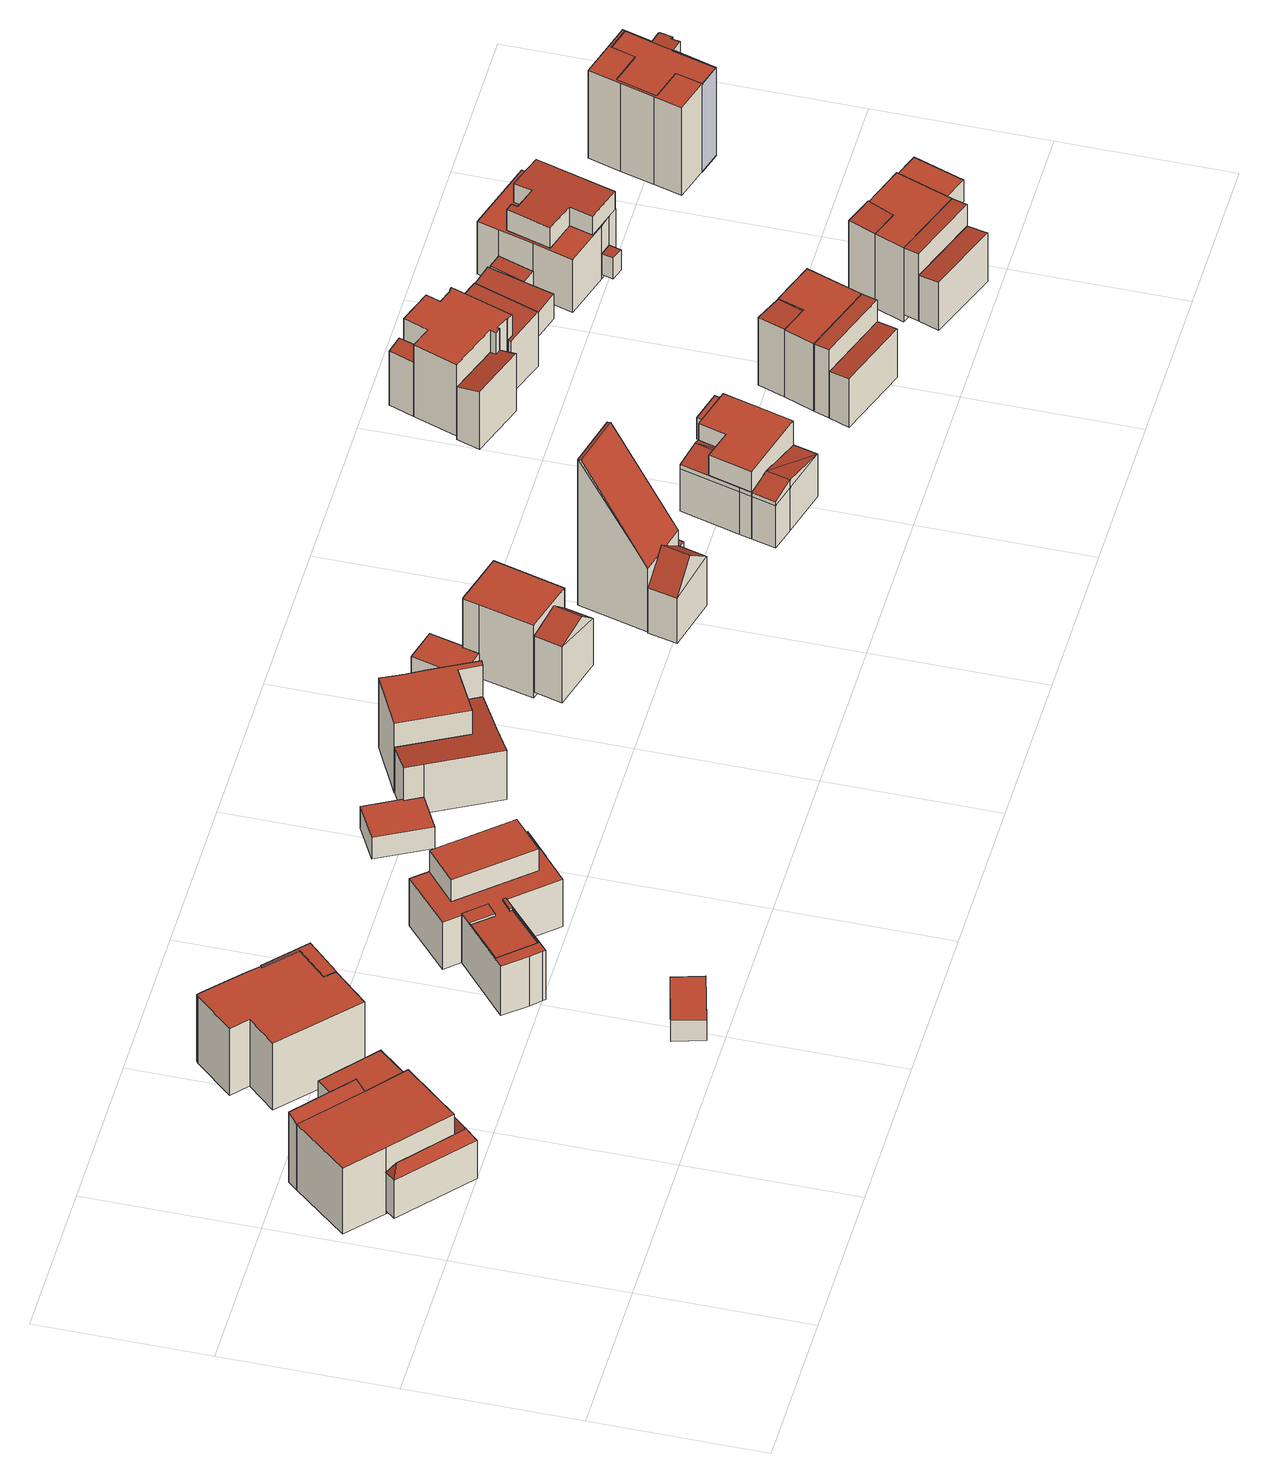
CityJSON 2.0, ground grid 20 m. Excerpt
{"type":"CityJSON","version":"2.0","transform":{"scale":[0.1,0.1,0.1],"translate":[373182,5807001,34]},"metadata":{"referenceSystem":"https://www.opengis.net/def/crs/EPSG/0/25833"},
"CityObjects":{
"building1":{"type":"Building","attributes":{"Gemeindeschluessel":"11000006","Geometrietyp2DReferenz":"3000","function":"31001_1010"},"address":[{"country":"Germany","locality":"Berlin","dependentLocality":"Steglitz-Zehlendorf","thoroughfareName":"Via Tilia"}],"children":["building1-1","building1-2","building1-3"]},
"building1-1":{"type":"BuildingPart","attributes":{"roofType":"1000","measuredHeight":9.52},"parents":["building1"],"geometry":[{"type":"Solid","lod":"2","boundaries":[[[[0,1,2,3,4,5]],[[6,7,1,0]],[[8,9,10,11]],[[12,13,14,15,9,8]],[[8,11,6,0,5,16,12]],[[2,1,7,10,9,15,17]],[[17,18,3,2]],[[19,16,5,4]],[[3,18,19,4]],[[7,6,11,10]],[[15,14,18,17]],[[13,12,16,19]],[[18,14,13,19]]]],"semantics":{"surfaces":[{"type":"WallSurface"},{"type":"RoofSurface"},{"type":"GroundSurface"},{"type":"ClosureSurface"}],"values":[[0,0,0,0,1,2,0,0,3,3,0,0,3]]}}]},
"building1-2":{"type":"BuildingPart","attributes":{"roofType":"2100","measuredHeight":10.19},"parents":["building1"],"geometry":[{"type":"Solid","lod":"2","boundaries":[[[[20,21,7,6]],[[22,23,21,20]],[[24,25,23,22]],[[26,27,25,24]],[[11,10,27,26]],[[26,24,22,20,6,11]],[[21,23,25,27,10,7]],[[7,10,11,6]]]],"semantics":{"surfaces":[{"type":"WallSurface"},{"type":"RoofSurface"},{"type":"GroundSurface"},{"type":"ClosureSurface"}],"values":[[0,0,0,0,0,1,2,3]]}}]},
"building1-3":{"type":"BuildingPart","attributes":{"roofType":"5000","measuredHeight":7.18},"parents":["building1"],"geometry":[{"type":"Solid","lod":"2","boundaries":[[[[28,29,30,31]],[[4,3,29,28]],[[32,33,14,13]],[[34,35,13,19,36]],[[36,19,4,37]],[[4,28,37]],[[36,37,28,31,34]],[[34,31,32,35]],[[32,13,35]],[[30,29,3,18,14,33]],[[31,30,33,32]],[[3,4,19,18]],[[18,19,13,14]]]],"semantics":{"surfaces":[{"type":"WallSurface"},{"type":"RoofSurface"},{"type":"GroundSurface"},{"type":"ClosureSurface"}],"values":[[0,0,0,1,1,1,1,1,1,2,0,3,3]]}}]},
"building2":{"type":"Building","attributes":{"Gemeindeschluessel":"11000006","Geometrietyp2DReferenz":"3000","function":"31001_2463","roofType":"1000","measuredHeight":3.15},"address":[{"country":"Germany","locality":"Berlin","dependentLocality":"Steglitz-Zehlendorf"}],"geometry":[{"type":"Solid","lod":"2","boundaries":[[[[38,39,40,41]],[[42,43,39,38]],[[44,45,43,42]],[[46,47,45,44]],[[41,40,47,46]],[[44,42,38,41,46]],[[39,43,45,47,40]]]],"semantics":{"surfaces":[{"type":"WallSurface"},{"type":"RoofSurface"},{"type":"GroundSurface"}],"values":[[0,0,0,0,0,1,2]]}}]},
"building3":{"type":"Building","attributes":{"Gemeindeschluessel":"11000006","Geometrietyp2DReferenz":"3000","function":"31001_1010"},"address":[{"country":"Germany","locality":"Berlin","dependentLocality":"Steglitz-Zehlendorf","thoroughfareName":"Via Tilia"}],"children":["building3-1","building3-2"]},
"building3-1":{"type":"BuildingPart","attributes":{"roofType":"1000","measuredHeight":9.61},"parents":["building3"],"geometry":[{"type":"Solid","lod":"2","boundaries":[[[[48,49,50,51]],[[52,53,49,48]],[[54,55,53,52]],[[56,57,55,54]],[[58,59,57,56]],[[60,61,59,58]],[[62,63,64,61,60]],[[65,66,67,68,69]],[[51,50,66,65]],[[69,70,71,72,62,60,58,56,54,52,48,51,65]],[[49,53,55,57,59,61,64,73,74,75,67,66,50]],[[64,63,76,73]],[[63,62,72,76]],[[73,76,77,74]],[[76,72,71,77]],[[74,77,78,75]],[[77,71,70,78]],[[75,78,68,67]],[[78,70,69,68]]]],"semantics":{"surfaces":[{"type":"WallSurface"},{"type":"RoofSurface"},{"type":"GroundSurface"},{"type":"ClosureSurface"}],"values":[[0,0,0,0,0,0,0,0,0,1,2,0,3,0,3,0,3,0,3]]}}]},
"building3-2":{"type":"BuildingPart","attributes":{"roofType":"1000","measuredHeight":7.97},"parents":["building3"],"geometry":[{"type":"Solid","lod":"2","boundaries":[[[[79,80,63,62,81]],[[82,69,68,80,79]],[[83,82,79,81,84,85]],[[63,80,68,78,77,76]],[[72,84,81,62]],[[63,76,72,62]],[[69,82,83,70]],[[78,68,69,70]],[[70,83,85,71]],[[77,78,70,71]],[[71,85,84,72]],[[76,77,71,72]]]],"semantics":{"surfaces":[{"type":"WallSurface"},{"type":"RoofSurface"},{"type":"GroundSurface"},{"type":"ClosureSurface"}],"values":[[0,0,1,2,0,3,0,3,0,3,0,3]]}}]},
"building4":{"type":"Building","attributes":{"Gemeindeschluessel":"11000006","Geometrietyp2DReferenz":"3000","function":"31001_2463","roofType":"1000","measuredHeight":2.95},"address":[{"country":"Germany","locality":"Berlin","dependentLocality":"Steglitz-Zehlendorf"}],"geometry":[{"type":"Solid","lod":"2","boundaries":[[[[86,87,88,89]],[[90,91,87,86]],[[92,93,91,90]],[[89,88,93,92]],[[90,86,89,92]],[[87,91,93,88]]]],"semantics":{"surfaces":[{"type":"WallSurface"},{"type":"RoofSurface"},{"type":"GroundSurface"}],"values":[[0,0,0,0,1,2]]}}]},
"building5":{"type":"Building","attributes":{"Gemeindeschluessel":"11000006","Geometrietyp2DReferenz":"3000","function":"31001_1010"},"address":[{"country":"Germany","locality":"Berlin","dependentLocality":"Steglitz-Zehlendorf","thoroughfareName":"Via Tilia"}],"children":["building5-1","building5-2","building5-3"]},
"building5-1":{"type":"BuildingPart","attributes":{"roofType":"1000","measuredHeight":9.86},"parents":["building5"],"geometry":[{"type":"Solid","lod":"2","boundaries":[[[[94,95,96,97]],[[98,99,100,101]],[[102,96,95,103]],[[102,103,98,101]],[[103,95,94,104]],[[103,104,99,98]],[[104,94,97,105]],[[104,105,100,99]],[[105,97,96,102]],[[105,102,101,100]]]],"semantics":{"surfaces":[{"type":"RoofSurface"},{"type":"GroundSurface"},{"type":"WallSurface"},{"type":"ClosureSurface"}],"values":[[0,1,2,3,2,3,2,3,2,3]]}}]},
"building5-2":{"type":"BuildingPart","attributes":{"roofType":"1000","measuredHeight":7.09},"parents":["building5"],"geometry":[{"type":"Solid","lod":"2","boundaries":[[[[106,107,108,109,110]],[[111,112,113,114,115]],[[116,117,112,111]],[[118,119,117,116]],[[110,109,119,118]],[[116,111,115,120,121,122,123,124,125,126,127,106,110,118]],[[108,128,129,130,131,132,133,134,135,113,112,117,119,109]],[[107,106,127,136]],[[128,108,107,136]],[[136,127,126,137]],[[129,128,136,137]],[[137,126,125,138]],[[130,129,137,138]],[[138,125,124,139]],[[131,130,138,139]],[[139,124,123,140]],[[132,131,139,140]],[[140,123,122,141]],[[133,132,140,141]],[[141,122,121,142]],[[134,133,141,142]],[[142,121,120,143]],[[135,134,142,143]],[[143,120,115,114]],[[113,135,143,114]]]],"semantics":{"surfaces":[{"type":"WallSurface"},{"type":"RoofSurface"},{"type":"GroundSurface"},{"type":"ClosureSurface"}],"values":[[0,0,0,0,0,1,2,0,3,0,3,0,3,0,3,0,3,0,3,0,3,0,3,0,3]]}}]},
"building5-3":{"type":"BuildingPart","attributes":{"roofType":"1000","measuredHeight":6.76},"parents":["building5"],"geometry":[{"type":"Solid","lod":"2","boundaries":[[[[114,113,144,145]],[[146,147,108,107]],[[148,149,147,146]],[[150,151,149,148]],[[152,153,151,150]],[[154,155,153,152]],[[156,157,155,154]],[[145,144,157,156]],[[154,152,150,148,146,107,136,137,138,139,140,141,142,143,114,145,156],[102,103,104,105]],[[113,135,134,133,132,131,130,129,128,108,147,149,151,153,155,157,144],[99,98,101,100]],[[113,114,143,135]],[[135,143,142,134]],[[134,142,141,133]],[[140,132,133,141]],[[132,140,139,131]],[[131,139,138,130]],[[130,138,137,129]],[[129,137,136,128]],[[128,136,107,108]],[[100,105,104,99]],[[99,104,103,98]],[[98,103,102,101]],[[101,102,105,100]]]],"semantics":{"surfaces":[{"type":"WallSurface"},{"type":"RoofSurface"},{"type":"GroundSurface"},{"type":"ClosureSurface"}],"values":[[0,0,0,0,0,0,0,0,1,2,3,3,3,3,3,3,3,3,3,3,3,3,3]]}}]},
"building6":{"type":"Building","attributes":{"Gemeindeschluessel":"11000006","Geometrietyp2DReferenz":"3000","function":"51009_1610","roofType":"1000","measuredHeight":2.99},"address":[{"country":"Germany","locality":"Berlin","dependentLocality":"Steglitz-Zehlendorf"}],"geometry":[{"type":"Solid","lod":"2","boundaries":[[[[158,159,160,161]],[[162,163,159,158]],[[164,165,163,162]],[[161,160,165,164]],[[162,158,161,164]],[[159,163,165,160]]]],"semantics":{"surfaces":[{"type":"WallSurface"},{"type":"RoofSurface"},{"type":"GroundSurface"}],"values":[[0,0,0,0,1,2]]}}]},
"building7":{"type":"Building","attributes":{"Gemeindeschluessel":"11000006","Geometrietyp2DReferenz":"3000","function":"31001_2463","roofType":"1000","measuredHeight":3.07},"address":[{"country":"Germany","locality":"Berlin","dependentLocality":"Steglitz-Zehlendorf"}],"geometry":[{"type":"Solid","lod":"2","boundaries":[[[[166,167,153,168]],[[169,170,167,166]],[[171,172,170,169]],[[173,174,172,171]],[[175,157,174,173]],[[176,155,157,175]],[[168,153,155,176]],[[175,173,171,169,166,168,176]],[[167,170,172,174,157,155,153]]]],"semantics":{"surfaces":[{"type":"WallSurface"},{"type":"RoofSurface"},{"type":"GroundSurface"}],"values":[[0,0,0,0,0,0,0,1,2]]}}]},
"building8":{"type":"Building","attributes":{"Gemeindeschluessel":"11000006","Geometrietyp2DReferenz":"3000","function":"31001_2463","roofType":"1000","measuredHeight":3.03},"address":[{"country":"Germany","locality":"Berlin","dependentLocality":"Steglitz-Zehlendorf"}],"geometry":[{"type":"Solid","lod":"2","boundaries":[[[[177,178,179,180]],[[181,182,178,177]],[[183,184,182,181]],[[185,186,184,183]],[[187,188,186,185]],[[180,179,188,187]],[[185,183,181,177,180,187]],[[178,182,184,186,188,179]]]],"semantics":{"surfaces":[{"type":"WallSurface"},{"type":"RoofSurface"},{"type":"GroundSurface"}],"values":[[0,0,0,0,0,0,1,2]]}}]},
"building9":{"type":"Building","attributes":{"Gemeindeschluessel":"11000006","Geometrietyp2DReferenz":"3000","function":"31001_1010"},"address":[{"country":"Germany","locality":"Berlin","dependentLocality":"Steglitz-Zehlendorf","thoroughfareName":"Via Tilia"}],"children":["building9-1","building9-2"]},
"building9-1":{"type":"BuildingPart","attributes":{"roofType":"1000","measuredHeight":9.98},"parents":["building9"],"geometry":[{"type":"Solid","lod":"2","boundaries":[[[[189,190,191,192,193,194]],[[195,196,190,189]],[[197,198,196,195]],[[199,200,198,197]],[[201,202,203,204,200,199]],[[201,199,197,195,189,194,205,206]],[[191,190,196,198,200,204,207,208]],[[208,209,192,191]],[[210,205,194,193]],[[192,209,210,193]],[[204,203,211,207]],[[202,201,206,212]],[[211,203,202,212]],[[207,211,209,208]],[[212,206,205,210]],[[209,211,212,210]]]],"semantics":{"surfaces":[{"type":"WallSurface"},{"type":"RoofSurface"},{"type":"GroundSurface"},{"type":"ClosureSurface"}],"values":[[0,0,0,0,0,1,2,0,0,3,0,0,3,0,0,3]]}}]},
"building9-2":{"type":"BuildingPart","attributes":{"roofType":"2100","measuredHeight":7.14},"parents":["building9"],"geometry":[{"type":"Solid","lod":"2","boundaries":[[[[213,214,215,216]],[[217,218,214,213]],[[193,192,218,217]],[[219,220,203,202]],[[221,222,220,219]],[[216,215,222,221]],[[219,202,212,210,193,217,213,216,221]],[[214,218,192,209,211,203,220,222,215]],[[192,193,210,209]],[[211,209,210,212]],[[203,211,212,202]]]],"semantics":{"surfaces":[{"type":"WallSurface"},{"type":"RoofSurface"},{"type":"GroundSurface"},{"type":"ClosureSurface"}],"values":[[0,0,0,0,0,0,1,2,3,3,3]]}}]},
"building10":{"type":"Building","attributes":{"Gemeindeschluessel":"11000006","Geometrietyp2DReferenz":"3000","function":"51009_1610","roofType":"2100","measuredHeight":3.38},"address":[{"country":"Germany","locality":"Berlin","dependentLocality":"Steglitz-Zehlendorf"}],"geometry":[{"type":"Solid","lod":"2","boundaries":[[[[223,224,225,226]],[[227,228,224,223]],[[229,230,228,227]],[[226,225,230,229]],[[227,223,226,229]],[[224,228,230,225]]]],"semantics":{"surfaces":[{"type":"WallSurface"},{"type":"RoofSurface"},{"type":"GroundSurface"}],"values":[[0,0,0,0,1,2]]}}]},
"building11":{"type":"Building","attributes":{"Gemeindeschluessel":"11000006","Geometrietyp2DReferenz":"3000","function":"31001_2463","roofType":"1000","measuredHeight":3.52},"address":[{"country":"Germany","locality":"Berlin","dependentLocality":"Steglitz-Zehlendorf"}],"geometry":[{"type":"Solid","lod":"2","boundaries":[[[[231,232,233,234]],[[235,236,232,231]],[[237,238,236,235]],[[239,240,238,237]],[[241,242,240,239]],[[234,233,242,241]],[[239,237,235,231,234,241]],[[232,236,238,240,242,233]]]],"semantics":{"surfaces":[{"type":"WallSurface"},{"type":"RoofSurface"},{"type":"GroundSurface"}],"values":[[0,0,0,0,0,0,1,2]]}}]},
"building12":{"type":"Building","attributes":{"Gemeindeschluessel":"11000006","Geometrietyp2DReferenz":"3000","function":"31001_1010"},"address":[{"country":"Germany","locality":"Berlin","dependentLocality":"Steglitz-Zehlendorf","thoroughfareName":"Via Tilia"}],"children":["building12-1","building12-2"]},
"building12-1":{"type":"BuildingPart","attributes":{"roofType":"1000","measuredHeight":10.49},"parents":["building12"],"geometry":[{"type":"Solid","lod":"2","boundaries":[[[[243,233,244,245,246,247]],[[248,242,233,243]],[[249,240,242,248]],[[250,251,240,249]],[[252,253,254,255,251,250]],[[250,249,248,243,247,252]],[[233,242,240,251,255,244]],[[255,254,245,244]],[[256,253,252,247,246]],[[245,254,253,246]],[[253,256,246]]]],"semantics":{"surfaces":[{"type":"WallSurface"},{"type":"RoofSurface"},{"type":"GroundSurface"},{"type":"ClosureSurface"}],"values":[[0,0,0,0,0,1,2,0,0,3,3]]}}]},
"building12-2":{"type":"BuildingPart","attributes":{"roofType":"3100","measuredHeight":8.94},"parents":["building12"],"geometry":[{"type":"Solid","lod":"2","boundaries":[[[[246,245,257,258]],[[259,260,254,253]],[[258,257,260,259]],[[259,261,258]],[[258,261,256,246]],[[253,256,261,259]],[[245,254,260,257]],[[254,245,246,253]],[[246,256,253]]]],"semantics":{"surfaces":[{"type":"WallSurface"},{"type":"RoofSurface"},{"type":"GroundSurface"},{"type":"ClosureSurface"}],"values":[[0,0,0,0,1,1,2,3,3]]}}]},
"building13":{"type":"Building","attributes":{"Gemeindeschluessel":"11000006","Geometrietyp2DReferenz":"3000","function":"31001_1010"},"address":[{"country":"Germany","locality":"Berlin","dependentLocality":"Steglitz-Zehlendorf","thoroughfareName":"Via Tilia"}],"children":["building13-1","building13-2"]},
"building13-1":{"type":"BuildingPart","attributes":{"roofType":"3100","measuredHeight":21.13},"parents":["building13"],"geometry":[{"type":"Solid","lod":"2","boundaries":[[[[262,263,264,265,266]],[[267,268,263,262]],[[269,270,271,268,267]],[[266,272,262]],[[267,273,269]],[[274,275,269,273,272,266]],[[262,272,273,267]],[[264,263,268,271]],[[274,266,265]],[[270,269,275]],[[264,271,270,265]],[[270,275,274,265]]]],"semantics":{"surfaces":[{"type":"WallSurface"},{"type":"RoofSurface"},{"type":"GroundSurface"},{"type":"ClosureSurface"}],"values":[[0,0,0,0,0,1,1,2,0,0,3,3]]}}]},
"building13-2":{"type":"BuildingPart","attributes":{"roofType":"3100","measuredHeight":10.33},"parents":["building13"],"geometry":[{"type":"Solid","lod":"2","boundaries":[[[[265,264,276,277,278]],[[279,280,281,271,270]],[[278,277,280,279]],[[279,282,278]],[[278,282,283,274,265]],[[270,275,283,282,279]],[[276,281,280,277]],[[276,264,271,281]],[[265,270,271,264]],[[283,275,274]],[[274,275,270,265]]]],"semantics":{"surfaces":[{"type":"WallSurface"},{"type":"RoofSurface"},{"type":"GroundSurface"},{"type":"ClosureSurface"}],"values":[[0,0,0,0,1,1,2,0,3,0,3]]}}]},
"building14":{"type":"Building","attributes":{"Gemeindeschluessel":"11000006","Geometrietyp2DReferenz":"3000","function":"31001_2463","roofType":"1000","measuredHeight":2.96},"address":[{"country":"Germany","locality":"Berlin","dependentLocality":"Steglitz-Zehlendorf"}],"geometry":[{"type":"Solid","lod":"2","boundaries":[[[[284,285,286,287]],[[288,289,285,284]],[[290,291,289,288]],[[287,286,291,290]],[[288,284,287,290]],[[285,289,291,286]]]],"semantics":{"surfaces":[{"type":"WallSurface"},{"type":"RoofSurface"},{"type":"GroundSurface"}],"values":[[0,0,0,0,1,2]]}}]},
"building15":{"type":"Building","attributes":{"Gemeindeschluessel":"11000006","Geometrietyp2DReferenz":"3000","function":"31001_1010"},"address":[{"country":"Germany","locality":"Berlin","dependentLocality":"Steglitz-Zehlendorf","thoroughfareName":"Via Tilia"}],"children":["building15-1","building15-2"]},
"building15-1":{"type":"BuildingPart","attributes":{"roofType":"1000","measuredHeight":9.63},"parents":["building15"],"geometry":[{"type":"Solid","lod":"2","boundaries":[[[[292,293,294,295,296,297]],[[298,299,300,301,302,303,304]],[[305,296,295,306]],[[298,304,307,308]],[[307,305,306,308]],[[309,306,295,294,310]],[[299,298,308,311]],[[308,306,309,310,311]],[[310,294,293,312]],[[300,299,311,313]],[[311,310,312,313]],[[312,293,292,314]],[[301,300,313,314]],[[313,312,314]],[[314,292,297,315]],[[302,301,314,315]],[[316,315,297,296,305]],[[304,303,317,307]],[[302,315,317,303]],[[315,316,317]],[[317,316,305,307]]]],"semantics":{"surfaces":[{"type":"RoofSurface"},{"type":"GroundSurface"},{"type":"WallSurface"},{"type":"ClosureSurface"}],"values":[[0,1,2,3,3,2,3,3,2,3,3,2,3,3,2,3,2,3,3,3,3]]}}]},
"building15-2":{"type":"BuildingPart","attributes":{"roofType":"5000","measuredHeight":7.31},"parents":["building15"],"geometry":[{"type":"Solid","lod":"2","boundaries":[[[[318,319,320,321]],[[322,323,319,318]],[[324,325,323,322]],[[326,327,325,324]],[[328,329,327,326]],[[330,331,329,328]],[[332,333,331,330]],[[334,335,333,332]],[[321,320,335,334]],[[336,337,338,339,316,305,306,309,340]],[[312,314,324]],[[324,340,312]],[[312,340,310]],[[309,310,340]],[[326,324,314]],[[328,326,314]],[[330,328,314]],[[330,314,315]],[[332,330,315]],[[315,316,332]],[[339,332,316]],[[339,334,332]],[[339,338,321,334]],[[338,337,318,321]],[[337,336,322,318]],[[336,340,324,322]],[[319,323,325,327,329,331,333,335,320],[300,299,298,304,303,302,301]],[[301,314,313,300]],[[300,313,311,299]],[[299,311,308,298]],[[298,308,307,304]],[[304,307,317,303]],[[317,315,302,303]],[[302,315,314,301]],[[317,316,315]],[[310,309,306,308,311]],[[312,310,311,313]],[[312,313,314]],[[306,305,307,308]],[[305,316,317,307]]]],"semantics":{"surfaces":[{"type":"WallSurface"},{"type":"RoofSurface"},{"type":"GroundSurface"},{"type":"ClosureSurface"}],"values":[[0,0,0,0,0,0,0,0,0,1,1,1,1,1,1,1,1,1,1,1,1,0,0,0,0,0,2,3,3,3,3,3,3,3,3,3,3,3,3,3]]}}]},
"building16":{"type":"Building","attributes":{"Gemeindeschluessel":"11000006","Geometrietyp2DReferenz":"3000","function":"51009_1610","roofType":"2100","measuredHeight":3.09},"address":[{"country":"Germany","locality":"Berlin","dependentLocality":"Steglitz-Zehlendorf"}],"geometry":[{"type":"Solid","lod":"2","boundaries":[[[[341,342,327,343]],[[344,345,342,341]],[[346,329,345,344]],[[343,327,329,346]],[[344,341,343,346]],[[342,345,329,327]]]],"semantics":{"surfaces":[{"type":"WallSurface"},{"type":"RoofSurface"},{"type":"GroundSurface"}],"values":[[0,0,0,0,1,2]]}}]},
"building17":{"type":"Building","attributes":{"Gemeindeschluessel":"11000006","Geometrietyp2DReferenz":"3000","function":"31001_2463","roofType":"1000","measuredHeight":3.06},"address":[{"country":"Germany","locality":"Berlin","dependentLocality":"Steglitz-Zehlendorf"}],"geometry":[{"type":"Solid","lod":"2","boundaries":[[[[347,348,349,350]],[[351,352,348,347]],[[353,354,352,351]],[[355,356,354,353]],[[350,349,356,355]],[[353,351,347,350,355]],[[348,352,354,356,349]]]],"semantics":{"surfaces":[{"type":"WallSurface"},{"type":"RoofSurface"},{"type":"GroundSurface"}],"values":[[0,0,0,0,0,1,2]]}}]},
"building18":{"type":"Building","attributes":{"Gemeindeschluessel":"11000006","Geometrietyp2DReferenz":"3000","function":"31001_1010"},"address":[{"country":"Germany","locality":"Berlin","dependentLocality":"Steglitz-Zehlendorf","thoroughfareName":"Via Tilia"}],"children":["building18-1","building18-2","building18-3","building18-4"]},
"building18-1":{"type":"BuildingPart","attributes":{"roofType":"1000","measuredHeight":9.71},"parents":["building18"],"geometry":[{"type":"Solid","lod":"2","boundaries":[[[[357,358,359,360]],[[361,362,363,364,365]],[[366,367,362,361]],[[361,365,368,369,357,360,366]],[[358,370,363,362,367,359]],[[369,368,371]],[[358,357,369,371,370]],[[371,368,365,364]],[[363,370,371,364]],[[366,360,359,367]]]],"semantics":{"surfaces":[{"type":"WallSurface"},{"type":"RoofSurface"},{"type":"GroundSurface"},{"type":"ClosureSurface"}],"values":[[0,0,0,1,2,0,3,0,3,3]]}}]},
"building18-2":{"type":"BuildingPart","attributes":{"roofType":"2100","measuredHeight":9.76},"parents":["building18"],"geometry":[{"type":"Solid","lod":"2","boundaries":[[[[360,359,372,373,374]],[[375,376,377,367,366]],[[366,360,374,375]],[[359,367,377,372]],[[359,360,366,367]],[[376,375,374,373]],[[372,377,376,373]]]],"semantics":{"surfaces":[{"type":"WallSurface"},{"type":"RoofSurface"},{"type":"GroundSurface"},{"type":"ClosureSurface"}],"values":[[0,0,1,2,3,0,3]]}}]},
"building18-3":{"type":"BuildingPart","attributes":{"roofType":"2100","measuredHeight":7.01},"parents":["building18"],"geometry":[{"type":"Solid","lod":"2","boundaries":[[[[373,372,378,379]],[[380,381,377,376]],[[379,378,381,380]],[[376,373,379,380]],[[372,377,381,378]],[[377,372,373,376]]]],"semantics":{"surfaces":[{"type":"WallSurface"},{"type":"RoofSurface"},{"type":"GroundSurface"},{"type":"ClosureSurface"}],"values":[[0,0,0,1,2,3]]}}]},
"building18-4":{"type":"BuildingPart","attributes":{"roofType":"2100","measuredHeight":9.79},"parents":["building18"],"geometry":[{"type":"Solid","lod":"2","boundaries":[[[[364,363,382,383]],[[383,382,358,357,384]],[[369,371,364,383,384]],[[363,370,358,382]],[[363,364,371,370]],[[369,384,357]],[[370,371,369,357,358]]]],"semantics":{"surfaces":[{"type":"WallSurface"},{"type":"RoofSurface"},{"type":"GroundSurface"},{"type":"ClosureSurface"}],"values":[[0,0,1,2,3,0,3]]}}]},
"building19":{"type":"Building","attributes":{"Gemeindeschluessel":"11000006","Geometrietyp2DReferenz":"3000","function":"31001_1010"},"address":[{"country":"Germany","locality":"Berlin","dependentLocality":"Steglitz-Zehlendorf","thoroughfareName":"Via Tilia"}],"children":["building19-1","building19-2","building19-3","building19-4"]},
"building19-1":{"type":"BuildingPart","attributes":{"roofType":"1000","measuredHeight":10.32},"parents":["building19"],"geometry":[{"type":"Solid","lod":"2","boundaries":[[[[385,386,387,388,389]],[[390,391,386,385]],[[392,393,394,391,390]],[[395,396,397,398,399,400]],[[401,402,403,404,405]],[[406,407,402,401]],[[408,409,407,406]],[[410,411,409,408]],[[412,413,414,411,410]],[[410,408,406,401,405,415,395,400,416,417,392,390,385,389,418,412]],[[387,386,391,394,419,420,398,397,421,403,402,407,409,411,414,422]],[[423,418,389,388]],[[387,422,423,388]],[[393,392,417,424]],[[419,394,393,424]],[[424,417,416,425]],[[420,419,424,425]],[[425,416,400,399]],[[398,420,425,399]],[[426,396,395,415,427]],[[396,427,421,397]],[[396,426,427]],[[427,415,405,404]],[[427,404,403,421]],[[413,412,418,423]],[[422,414,413,423]]]],"semantics":{"surfaces":[{"type":"WallSurface"},{"type":"RoofSurface"},{"type":"GroundSurface"},{"type":"ClosureSurface"}],"values":[[0,0,0,0,0,0,0,0,0,1,2,0,3,0,3,0,3,0,3,0,3,3,0,3,0,3]]}}]},
"building19-2":{"type":"BuildingPart","attributes":{"roofType":"2100","measuredHeight":7.9},"parents":["building19"],"geometry":[{"type":"Solid","lod":"2","boundaries":[[[[388,387,428,429,430]],[[431,432,433,414,413]],[[434,435,432,431]],[[430,429,435,434]],[[431,413,423,388,430,434]],[[428,436,433,432,435,429]],[[428,387,422,436]],[[387,388,423,422]],[[436,422,414,433]],[[422,423,413,414]]]],"semantics":{"surfaces":[{"type":"WallSurface"},{"type":"RoofSurface"},{"type":"GroundSurface"},{"type":"ClosureSurface"}],"values":[[0,0,0,0,1,2,0,3,0,3]]}}]},
"building19-3":{"type":"BuildingPart","attributes":{"roofType":"3100","measuredHeight":8.09},"parents":["building19"],"geometry":[{"type":"Solid","lod":"2","boundaries":[[[[437,438,397,396]],[[404,403,438,437]],[[437,439,404]],[[396,426,439,437]],[[404,439,426,427]],[[438,403,421,397]],[[403,404,427,421]],[[421,427,396,397]],[[427,426,396]]]],"semantics":{"surfaces":[{"type":"WallSurface"},{"type":"RoofSurface"},{"type":"GroundSurface"},{"type":"ClosureSurface"}],"values":[[0,0,0,1,1,2,3,3,3]]}}]},
"building19-4":{"type":"BuildingPart","attributes":{"roofType":"2100","measuredHeight":8.24},"parents":["building19"],"geometry":[{"type":"Solid","lod":"2","boundaries":[[[[440,441,442,394,393]],[[443,444,441,440]],[[399,398,445,444,443]],[[425,399,443,440,393,424]],[[441,444,445,446,447,442]],[[445,398,420,446]],[[398,399,425,420]],[[446,420,419,447]],[[420,425,424,419]],[[442,447,419,394]],[[394,419,424,393]]]],"semantics":{"surfaces":[{"type":"WallSurface"},{"type":"RoofSurface"},{"type":"GroundSurface"},{"type":"ClosureSurface"}],"values":[[0,0,0,1,2,0,3,0,3,0,3]]}}]},
"building20":{"type":"Building","attributes":{"Gemeindeschluessel":"11000006","Geometrietyp2DReferenz":"3000","function":"31001_2463","roofType":"1000","measuredHeight":3.08},"address":[{"country":"Germany","locality":"Berlin","dependentLocality":"Steglitz-Zehlendorf"}],"geometry":[{"type":"Solid","lod":"2","boundaries":[[[[448,449,450,451]],[[452,453,449,448]],[[454,455,453,452]],[[451,450,455,454]],[[452,448,451,454]],[[449,453,455,450]]]],"semantics":{"surfaces":[{"type":"WallSurface"},{"type":"RoofSurface"},{"type":"GroundSurface"}],"values":[[0,0,0,0,1,2]]}}]},
"building21":{"type":"Building","attributes":{"Gemeindeschluessel":"11000006","Geometrietyp2DReferenz":"3000","function":"31001_2463","roofType":"2100","measuredHeight":3.61},"address":[{"country":"Germany","locality":"Berlin","dependentLocality":"Steglitz-Zehlendorf"}],"geometry":[{"type":"Solid","lod":"2","boundaries":[[[[456,457,458,459]],[[460,461,457,456]],[[462,463,461,460]],[[464,465,463,462]],[[466,467,465,464]],[[459,458,467,466]],[[464,462,460,456,459,466]],[[457,461,463,465,467,458]]]],"semantics":{"surfaces":[{"type":"WallSurface"},{"type":"RoofSurface"},{"type":"GroundSurface"}],"values":[[0,0,0,0,0,0,1,2]]}}]},
"building22":{"type":"Building","attributes":{"Gemeindeschluessel":"11000006","Geometrietyp2DReferenz":"3000","function":"31001_1010"},"address":[{"country":"Germany","locality":"Berlin","dependentLocality":"Steglitz-Zehlendorf","thoroughfareName":"Via Tilia"}],"children":["building22-1","building22-2","building22-3","building22-4"]},
"building22-1":{"type":"BuildingPart","attributes":{"roofType":"1000","measuredHeight":10.77},"parents":["building22"],"geometry":[{"type":"Solid","lod":"2","boundaries":[[[[468,469,470,471,472]],[[473,474,475,476]],[[477,478,479,474,473]],[[473,476,480,481,468,472,477]],[[469,482,475,474,479,470]],[[482,469,468,481]],[[482,481,480,476,475]],[[479,478,471,470]],[[471,478,477,472]]]],"semantics":{"surfaces":[{"type":"WallSurface"},{"type":"RoofSurface"},{"type":"GroundSurface"},{"type":"ClosureSurface"}],"values":[[0,0,0,1,2,3,3,0,3]]}}]},
"building22-2":{"type":"BuildingPart","attributes":{"roofType":"2100","measuredHeight":10.94},"parents":["building22"],"geometry":[{"type":"Solid","lod":"2","boundaries":[[[[483,484,469,468]],[[485,476,475,484,483]],[[480,485,483,468,481]],[[484,475,482,469]],[[476,485,480]],[[482,475,476,480,481]],[[482,481,468,469]]]],"semantics":{"surfaces":[{"type":"WallSurface"},{"type":"RoofSurface"},{"type":"GroundSurface"},{"type":"ClosureSurface"}],"values":[[0,0,1,2,0,3,3]]}}]},
"building22-3":{"type":"BuildingPart","attributes":{"roofType":"2100","measuredHeight":7.02},"parents":["building22"],"geometry":[{"type":"Solid","lod":"2","boundaries":[[[[486,487,488,489]],[[490,491,487,486]],[[492,493,491,490]],[[490,486,489,492]],[[487,491,493,488]],[[492,489,488,493]]]],"semantics":{"surfaces":[{"type":"WallSurface"},{"type":"RoofSurface"},{"type":"GroundSurface"},{"type":"ClosureSurface"}],"values":[[0,0,0,1,2,3]]}}]},
"building22-4":{"type":"BuildingPart","attributes":{"roofType":"2100","measuredHeight":9.74},"parents":["building22"],"geometry":[{"type":"Solid","lod":"2","boundaries":[[[[472,471,493,492,494]],[[495,489,488,478,477]],[[477,472,494,495]],[[471,478,488,493]],[[471,472,477,478]],[[489,495,494,492]],[[493,488,489,492]]]],"semantics":{"surfaces":[{"type":"WallSurface"},{"type":"RoofSurface"},{"type":"GroundSurface"},{"type":"ClosureSurface"}],"values":[[0,0,1,2,3,0,3]]}}]},
"building23":{"type":"Building","attributes":{"Gemeindeschluessel":"11000006","Geometrietyp2DReferenz":"3000","function":"51009_1610","roofType":"2100","measuredHeight":3.91},"address":[{"country":"Germany","locality":"Berlin","dependentLocality":"Steglitz-Zehlendorf"}],"geometry":[{"type":"Solid","lod":"2","boundaries":[[[[496,497,498,499]],[[459,458,497,496]],[[500,467,458,459]],[[499,498,467,500]],[[459,496,499,500]],[[497,458,467,498]]]],"semantics":{"surfaces":[{"type":"WallSurface"},{"type":"RoofSurface"},{"type":"GroundSurface"}],"values":[[0,0,0,0,1,2]]}}]},
"building24":{"type":"Building","attributes":{"Gemeindeschluessel":"11000006","Geometrietyp2DReferenz":"3000","function":"51009_1610","roofType":"2100","measuredHeight":3.05},"address":[{"country":"Germany","locality":"Berlin","dependentLocality":"Steglitz-Zehlendorf"}],"geometry":[{"type":"Solid","lod":"2","boundaries":[[[[501,502,503,504]],[[505,506,502,501]],[[507,508,506,505]],[[504,503,508,507]],[[505,501,504,507]],[[502,506,508,503]]]],"semantics":{"surfaces":[{"type":"WallSurface"},{"type":"RoofSurface"},{"type":"GroundSurface"}],"values":[[0,0,0,0,1,2]]}}]},
"building25":{"type":"Building","attributes":{"Gemeindeschluessel":"11000006","Geometrietyp2DReferenz":"3000","function":"31001_1010"},"address":[{"country":"Germany","locality":"Berlin","dependentLocality":"Steglitz-Zehlendorf","thoroughfareName":"Via Tilia"}],"children":["building25-1","building25-2"]},
"building25-1":{"type":"BuildingPart","attributes":{"roofType":"2100","measuredHeight":10.5},"parents":["building25"],"geometry":[{"type":"Solid","lod":"2","boundaries":[[[[509,510,511,512,513,514,515,516,517,518]],[[519,520,521,522,523,524,525,526,527,528]],[[529,517,516,530]],[[519,528,529,530]],[[530,516,515,531]],[[520,519,530,531]],[[531,515,514,532]],[[521,520,531,532]],[[533,532,514,513]],[[522,521,532,533]],[[533,513,512,534]],[[523,522,533,534]],[[535,534,512,511]],[[524,523,534,535]],[[535,511,510,536]],[[525,524,535,536]],[[537,536,510,509]],[[526,525,536,537]],[[537,509,518,538]],[[527,526,537,538]],[[538,518,517,529]],[[528,527,538,529]]]],"semantics":{"surfaces":[{"type":"RoofSurface"},{"type":"GroundSurface"},{"type":"WallSurface"},{"type":"ClosureSurface"}],"values":[[0,1,2,3,2,3,2,3,2,3,2,3,2,3,2,3,2,3,2,3,2,3]]}}]},
"building25-2":{"type":"BuildingPart","attributes":{"roofType":"1000","measuredHeight":7.62},"parents":["building25"],"geometry":[{"type":"Solid","lod":"2","boundaries":[[[[539,497,540,541]],[[542,498,497,539]],[[543,544,498,542]],[[545,546,544,543]],[[547,548,546,545]],[[549,550,548,547]],[[551,552,550,549]],[[541,540,552,551]],[[549,547,545,543,542,539,541,551],[529,530,531,532,533,534,535,536,537,538]],[[497,498,544,546,548,550,552,540],[553,554,555,556,557,558,559,560,561,562]],[[562,527,526,553]],[[538,537,526,527]],[[553,526,525,554]],[[537,536,525,526]],[[554,525,524,555]],[[536,535,524,525]],[[555,524,523,556]],[[535,534,523,524]],[[556,523,522,557]],[[534,533,522,523]],[[557,522,521,558]],[[533,532,521,522]],[[558,521,520,559]],[[532,531,520,521]],[[559,520,519,560]],[[531,530,519,520]],[[560,519,528,561]],[[530,529,528,519]],[[561,528,527,562]],[[529,538,527,528]]]],"semantics":{"surfaces":[{"type":"WallSurface"},{"type":"RoofSurface"},{"type":"GroundSurface"},{"type":"ClosureSurface"}],"values":[[0,0,0,0,0,0,0,0,1,2,0,3,0,3,0,3,0,3,0,3,0,3,0,3,0,3,0,3,0,3]]}}]},
"building26":{"type":"Building","attributes":{"Gemeindeschluessel":"11000006","Geometrietyp2DReferenz":"3000","function":"31001_2463","roofType":"1000","measuredHeight":2.98},"address":[{"country":"Germany","locality":"Berlin","dependentLocality":"Steglitz-Zehlendorf"}],"geometry":[{"type":"Solid","lod":"2","boundaries":[[[[563,564,565,566]],[[567,568,564,563]],[[569,570,568,567]],[[571,572,570,569]],[[566,565,572,571]],[[569,567,563,566,571]],[[564,568,570,572,565]]]],"semantics":{"surfaces":[{"type":"WallSurface"},{"type":"RoofSurface"},{"type":"GroundSurface"}],"values":[[0,0,0,0,0,1,2]]}}]},
"building27":{"type":"Building","attributes":{"Gemeindeschluessel":"11000006","Geometrietyp2DReferenz":"3000","function":"31001_2463","roofType":"1000","measuredHeight":3.06},"address":[{"country":"Germany","locality":"Berlin","dependentLocality":"Steglitz-Zehlendorf"}],"geometry":[{"type":"Solid","lod":"2","boundaries":[[[[573,570,572,574]],[[575,576,570,573]],[[577,578,576,575]],[[579,580,578,577]],[[574,572,580,579]],[[577,575,573,574,579]],[[570,576,578,580,572]]]],"semantics":{"surfaces":[{"type":"WallSurface"},{"type":"RoofSurface"},{"type":"GroundSurface"}],"values":[[0,0,0,0,0,1,2]]}}]},
"building28":{"type":"Building","attributes":{"Gemeindeschluessel":"11000006","Geometrietyp2DReferenz":"3000","function":"31001_1010"},"address":[{"country":"Germany","locality":"Berlin","dependentLocality":"Steglitz-Zehlendorf","thoroughfareName":"Via Tilia"}],"children":["building28-1","building28-2","building28-3"]},
"building28-1":{"type":"BuildingPart","attributes":{"roofType":"1000","measuredHeight":12.73},"parents":["building28"],"geometry":[{"type":"Solid","lod":"2","boundaries":[[[[581,582,583,584,585,586,587,588,589,590,591,592,593]],[[594,595,596,597,598,599,600,601,602,603,604,605]],[[605,606,607,608,609,594]],[[610,593,592]],[[607,610,592,591,608]],[[594,609,611,595]],[[608,591,590,611,609]],[[595,611,612,596]],[[590,589,612,611]],[[596,612,613,597]],[[589,588,613,612]],[[597,613,614,598]],[[588,587,614,613]],[[598,614,615,599]],[[587,586,615,614]],[[599,615,616,600]],[[586,585,616,615]],[[600,616,617,601]],[[585,584,617,616]],[[601,617,618,602]],[[584,583,618,617]],[[602,618,619,603]],[[583,582,619,618]],[[603,619,620,604]],[[582,581,620,619]],[[604,620,606,605]],[[581,593,606,620]],[[593,610,607,606]]]],"semantics":{"surfaces":[{"type":"RoofSurface"},{"type":"GroundSurface"},{"type":"WallSurface"},{"type":"ClosureSurface"}],"values":[[0,1,2,2,3,2,3,2,3,2,3,2,3,2,3,2,3,2,3,2,3,2,3,2,3,2,3,3]]}}]},
"building28-2":{"type":"BuildingPart","attributes":{"roofType":"2100","measuredHeight":11.62},"parents":["building28"],"geometry":[{"type":"Solid","lod":"2","boundaries":[[[[621,591,608,622,623]],[[624,625,607,610]],[[626,627,625,624]],[[628,629,627,626]],[[630,631,629,628]],[[632,633,631,630]],[[623,622,633,632]],[[630,628,626,624,610,592,621,623,632]],[[608,607,625,627,629,631,633,622]],[[591,621,592]],[[607,608,591,592,610]]]],"semantics":{"surfaces":[{"type":"WallSurface"},{"type":"RoofSurface"},{"type":"GroundSurface"},{"type":"ClosureSurface"}],"values":[[0,0,0,0,0,0,0,1,2,0,3]]}}]},
"building28-3":{"type":"BuildingPart","attributes":{"roofType":"1000","measuredHeight":12.69},"parents":["building28"],"geometry":[{"type":"Solid","lod":"2","boundaries":[[[[634,635,636,637]],[[638,593,606,635,634]],[[639,612,609,591,621]],[[640,641,612,639]],[[642,643,641,640]],[[644,645,643,642]],[[637,636,645,644]],[[642,640,639,621,646,639,647,648,649,650,651,652,653,654,638,634,637,644]],[[635,606,620,619,618,617,616,615,614,613,612,611,609,612,641,643,645,636]],[[593,638,654,581]],[[620,606,593,581]],[[581,654,653,582]],[[619,620,581,582]],[[582,653,652,583]],[[618,619,582,583]],[[583,652,651,584]],[[617,618,583,584]],[[584,651,650,585]],[[616,617,584,585]],[[585,650,649,586]],[[615,616,585,586]],[[586,649,648,587]],[[614,615,586,587]],[[587,648,647,588]],[[613,614,587,588]],[[588,647,639,589]],[[612,613,588,589]],[[589,639,646,590]],[[611,612,589,590]],[[590,646,621,591]],[[609,611,590,591]]]],"semantics":{"surfaces":[{"type":"WallSurface"},{"type":"RoofSurface"},{"type":"GroundSurface"},{"type":"ClosureSurface"}],"values":[[0,0,0,0,0,0,0,1,2,0,3,0,3,0,3,0,3,0,3,0,3,0,3,0,3,0,3,0,3,0,3]]}}]}
},
"vertices":[
[5,314,111],[5,314,16],[46,278,16],[46,278,21],[46,278,76],[46,278,111],[58,377,111],[58,377,16],[167,284,111],[167,284,16],[124,320,16],[124,320,111],[135,247,111],[135,247,76],[135,247,21],[135,247,16],[113,221,111],[113,221,16],[113,221,21],[113,221,76],
[68,388,117],[68,388,16],[108,354,117],[108,354,16],[131,334,117],[131,334,16],[134,332,117],[134,332,16],
[36,266,76],[36,266,21],[116,197,21],[116,197,76],[149,235,76],[149,235,21],[115,210,93],[136,234,93],[114,210,91],[47,267,91],
[169,382,70],[169,382,39],[130,337,39],[130,337,70],[230,330,70],[230,330,39],[191,284,70],[191,284,39],[132,335,70],[132,335,39],
[207,465,104],[207,465,8],[178,433,8],[178,433,104],[188,482,104],[188,482,8],[227,526,104],[227,526,8],[230,528,104],[230,528,8],[234,525,104],[234,525,8],[276,486,104],[276,486,8],[288,474,104],[288,474,25],[288,474,8],[262,355,104],[262,355,8],[299,395,8],[299,395,25],[299,395,104],[288,406,104],[320,440,104],[286,472,104],[286,472,8],[320,440,8],[288,406,8],[286,472,25],[320,440,25],[288,406,25],
[334,432,105],[334,432,25],[288,474,105],[299,395,105],[288,406,105],[286,472,105],[320,440,105],
[410,63,72],[410,63,42],[346,46,42],[346,46,72],[420,27,72],[420,27,42],[356,10,72],[356,10,42],
[467,337,138],[429,304,138],[497,227,138],[535,260,138],[429,304,39],[467,337,39],[535,260,39],[497,227,39],[497,227,107],[429,304,107],[467,337,107],[535,260,107],
[411,288,110],[411,288,107],[411,288,39],[343,229,39],[343,229,110],[378,189,110],[378,189,39],[445,249,39],[445,249,107],[445,249,110],[376,192,110],[376,192,39],[365,203,110],[365,203,39],[443,252,110],[430,241,110],[432,239,110],[388,199,110],[354,237,110],[399,277,110],[419,254,110],[432,265,110],[432,265,39],[419,254,39],[399,277,39],[354,237,39],[388,199,39],[432,239,39],[430,241,39],[443,252,39],[432,265,107],[419,254,107],[399,277,107],[354,237,107],[388,199,107],[432,239,107],[430,241,107],[443,252,107],
[490,199,39],[490,199,107],[396,305,107],[396,305,39],[452,355,107],[452,355,39],[480,323,107],[480,323,39],[498,303,107],[498,303,39],[546,248,107],[546,248,39],[545,247,107],[545,247,39],
[498,303,69],[498,303,40],[506,309,40],[506,309,69],[480,323,69],[480,323,40],[488,329,69],[488,329,40],
[506,309,70],[506,309,39],[498,303,70],[529,330,70],[529,330,39],[589,262,70],[589,262,39],[557,234,70],[557,234,39],[545,247,70],[546,248,70],
[587,442,66],[587,442,35],[544,419,35],[544,419,66],[609,401,66],[609,401,35],[607,400,66],[607,400,35],[617,381,66],[617,381,35],[576,359,66],[576,359,35],
[705,452,140],[705,452,40],[642,419,40],[642,419,42],[642,419,106],[642,419,140],[718,426,140],[718,426,40],[730,405,140],[730,405,40],[757,354,140],[757,354,40],[750,351,140],[750,351,95],[750,351,42],[750,351,40],[681,345,140],[737,375,140],[737,375,40],[681,345,40],[681,345,42],[681,345,106],[737,375,42],[737,375,95],
[607,400,113],[607,400,42],[617,381,42],[617,381,113],[609,401,113],[609,401,42],[695,322,106],[695,322,42],[659,302,113],[659,302,42],
[740,438,70],[740,438,41],[718,426,41],[718,426,75],[752,417,70],[752,417,41],[730,405,75],[730,405,41],
[813,389,58],[813,389,23],[850,380,23],[850,380,58],[828,448,58],[828,448,23],[867,438,58],[867,438,23],[857,399,58],[857,399,23],[855,399,58],[855,399,23],
[850,380,128],[834,317,23],[834,317,32],[834,317,113],[834,317,128],[855,399,128],[857,399,128],[919,382,128],[919,382,23],[897,300,128],[897,300,99],[897,300,32],[897,300,23],[875,306,122],
[825,284,32],[825,284,113],[889,267,99],[889,267,32],[866,273,122],
[973,305,242],[973,305,32],[951,224,32],[951,224,96],[951,224,124],[1036,289,242],[1036,289,32],[1015,207,124],[1015,207,102],[1015,207,32],[972,301,243],[1035,285,243],[972,218,124],[990,213,124],
[951,224,31],[943,190,31],[943,190,96],[1006,174,102],[1006,174,31],[1015,207,31],[971,183,134],[979,216,134],
[1052,296,62],[1052,296,33],[1032,221,33],[1032,221,62],[1088,286,62],[1088,286,33],[1062,213,62],[1062,213,33],
[1219,210,132],[1169,224,132],[1160,192,132],[1125,202,132],[1111,152,132],[1197,129,132],[1125,202,36],[1160,192,36],[1169,224,36],[1219,210,36],[1197,129,36],[1140,144,36],[1111,152,36],[1111,152,103],[1125,202,103],[1111,152,97],[1125,202,97],[1154,194,109],[1160,192,108],[1160,192,97],[1169,224,108],[1169,224,97],[1219,210,97],[1197,129,97],[1140,144,109],[1140,144,97],
[1114,166,97],[1114,166,36],[1103,124,36],[1103,124,97],[1133,235,97],[1133,235,36],[1220,211,97],[1220,211,36],[1213,187,97],[1213,187,36],[1207,163,97],[1207,163,36],[1201,142,97],[1201,142,36],[1190,101,97],[1190,101,36],[1133,116,97],[1133,116,36],[1133,235,103],[1114,166,103],[1103,124,103],[1133,116,109],[1163,226,109],
[1227,184,67],[1227,184,36],[1213,187,65],[1220,159,67],[1220,159,36],[1207,163,65],
[1227,184,66],[1227,184,35],[1220,159,35],[1220,159,66],[1244,245,66],[1244,245,35],[1281,235,66],[1281,235,35],[1257,149,66],[1257,149,35],
[1322,170,138],[1322,170,41],[1309,135,41],[1309,135,138],[1418,170,138],[1418,170,41],[1367,188,41],[1367,188,137],[1367,188,138],[1395,105,138],[1395,105,41],[1356,158,138],[1337,165,138],[1356,158,41],[1356,158,137],
[1303,117,41],[1303,117,108],[1303,117,139],[1389,87,139],[1389,87,108],[1389,87,41],
[1294,93,41],[1294,93,111],[1380,63,111],[1380,63,41],
[1333,201,41],[1333,201,139],[1322,170,139],
[1265,455,140],[1265,455,37],[1265,454,37],[1265,454,110],[1265,454,140],[1250,461,140],[1250,461,37],[1249,459,140],[1249,459,109],[1249,459,37],[1203,540,140],[1203,540,115],[1203,540,37],[1185,489,37],[1185,489,108],[1185,489,140],[1280,546,140],[1280,546,37],[1239,560,37],[1239,560,107],[1239,560,140],[1274,529,140],[1274,529,37],[1292,523,140],[1292,523,37],[1293,524,140],[1293,524,37],[1297,523,140],[1297,523,111],[1297,523,37],[1229,531,140],[1245,468,140],[1242,461,140],[1272,451,140],[1242,461,37],[1245,468,37],[1229,531,37],[1272,451,37],[1272,451,111],[1242,461,109],[1245,468,108],[1222,533,118],[1229,531,107],
[1265,454,34],[1264,450,34],[1264,450,110],[1337,508,113],[1337,508,34],[1297,523,34],[1311,433,113],[1311,433,34],[1272,451,34],
[1213,569,115],[1213,569,37],[1232,563,118],
[1242,439,115],[1242,439,32],[1249,459,32],[1176,462,115],[1176,462,32],[1185,489,32],[1245,468,32],[1242,461,32],
[1432,179,72],[1432,179,41],[1412,120,41],[1412,120,72],[1468,166,72],[1468,166,41],[1447,107,72],[1447,107,41],
[1389,436,66],[1389,436,30],[1399,470,30],[1399,470,66],[1355,446,64],[1355,446,30],[1378,522,64],[1378,522,30],[1412,513,66],[1412,513,30],[1411,510,66],[1411,510,30],
[1483,113,141],[1483,113,34],[1470,79,34],[1470,79,45],[1470,79,141],[1579,114,141],[1579,114,34],[1528,132,34],[1528,132,141],[1555,48,141],[1555,48,45],[1555,48,34],[1518,107,141],[1516,101,141],[1516,101,34],
[1494,144,143],[1494,144,34],[1528,132,143],
[1540,6,115],[1540,6,45],[1549,30,45],[1549,30,111],[1455,37,115],[1455,37,45],[1464,61,111],[1464,61,45],
[1464,61,142],[1549,30,142],
[1417,465,66],[1417,465,30],[1428,505,30],[1428,505,69],[1411,510,69],
[1457,389,66],[1457,389,36],[1472,384,36],[1472,384,65],[1460,402,66],[1460,402,36],[1476,398,65],[1476,398,36],
[1516,487,131],[1473,500,133],[1467,479,133],[1438,487,135],[1440,494,135],[1430,497,136],[1415,446,135],[1453,435,133],[1445,408,133],[1489,395,131],[1453,435,31],[1415,446,31],[1430,497,31],[1440,494,31],[1438,487,31],[1467,479,31],[1473,500,31],[1516,487,31],[1489,395,31],[1445,408,31],[1445,408,106],[1453,435,106],[1415,446,106],[1430,497,106],[1440,494,106],[1438,487,106],[1467,479,106],[1473,500,106],[1516,487,106],[1489,395,106],
[1417,465,106],[1403,419,30],[1403,419,106],[1428,505,106],[1435,530,106],[1435,530,30],[1522,504,106],[1522,504,30],[1489,394,106],[1489,394,30],[1476,398,106],[1476,398,30],[1460,402,106],[1460,402,30],[1516,487,30],[1473,500,30],[1467,479,30],[1438,487,30],[1440,494,30],[1430,497,30],[1415,446,30],[1453,435,30],[1445,408,30],[1489,395,30],
[1572,63,74],[1572,63,44],[1608,50,44],[1608,50,74],[1593,122,74],[1593,122,44],[1629,109,74],[1629,109,44],[1616,73,74],[1616,73,44],
[1629,109,75],[1616,73,75],[1637,132,75],[1637,132,44],[1673,119,75],[1673,119,44],[1652,60,75],[1652,60,44],
[1719,442,139],[1691,450,139],[1683,422,139],[1645,433,139],[1631,386,139],[1669,375,139],[1661,346,139],[1660,344,139],[1688,336,139],[1702,387,139],[1703,386,139],[1704,391,139],[1710,412,139],[1703,386,12],[1702,387,12],[1688,336,12],[1660,344,12],[1661,346,12],[1669,375,12],[1631,386,12],[1645,433,12],[1683,422,12],[1691,450,12],[1719,442,12],[1710,412,12],[1710,412,13],[1710,412,24],[1703,386,24],[1703,386,13],[1710,412,138],[1702,387,13],[1688,336,13],[1660,344,13],[1661,346,13],[1669,375,13],[1631,386,13],[1645,433,13],[1683,422,13],[1691,450,13],[1719,442,13],
[1703,386,140],[1717,382,24],[1717,382,140],[1726,408,138],[1726,408,24],[1727,407,138],[1727,407,24],[1723,392,139],[1723,392,24],[1721,392,139],[1721,392,24],[1720,393,139],[1720,393,24],
[1720,445,140],[1720,445,13],[1651,465,13],[1651,465,140],[1710,412,140],[1688,336,140],[1620,356,140],[1620,356,13],[1629,388,140],[1629,388,13],[1640,427,140],[1640,427,13],[1702,387,140],[1660,344,140],[1661,346,140],[1669,375,140],[1631,386,140],[1645,433,140],[1683,422,140],[1691,450,140],[1719,442,140]
]}
